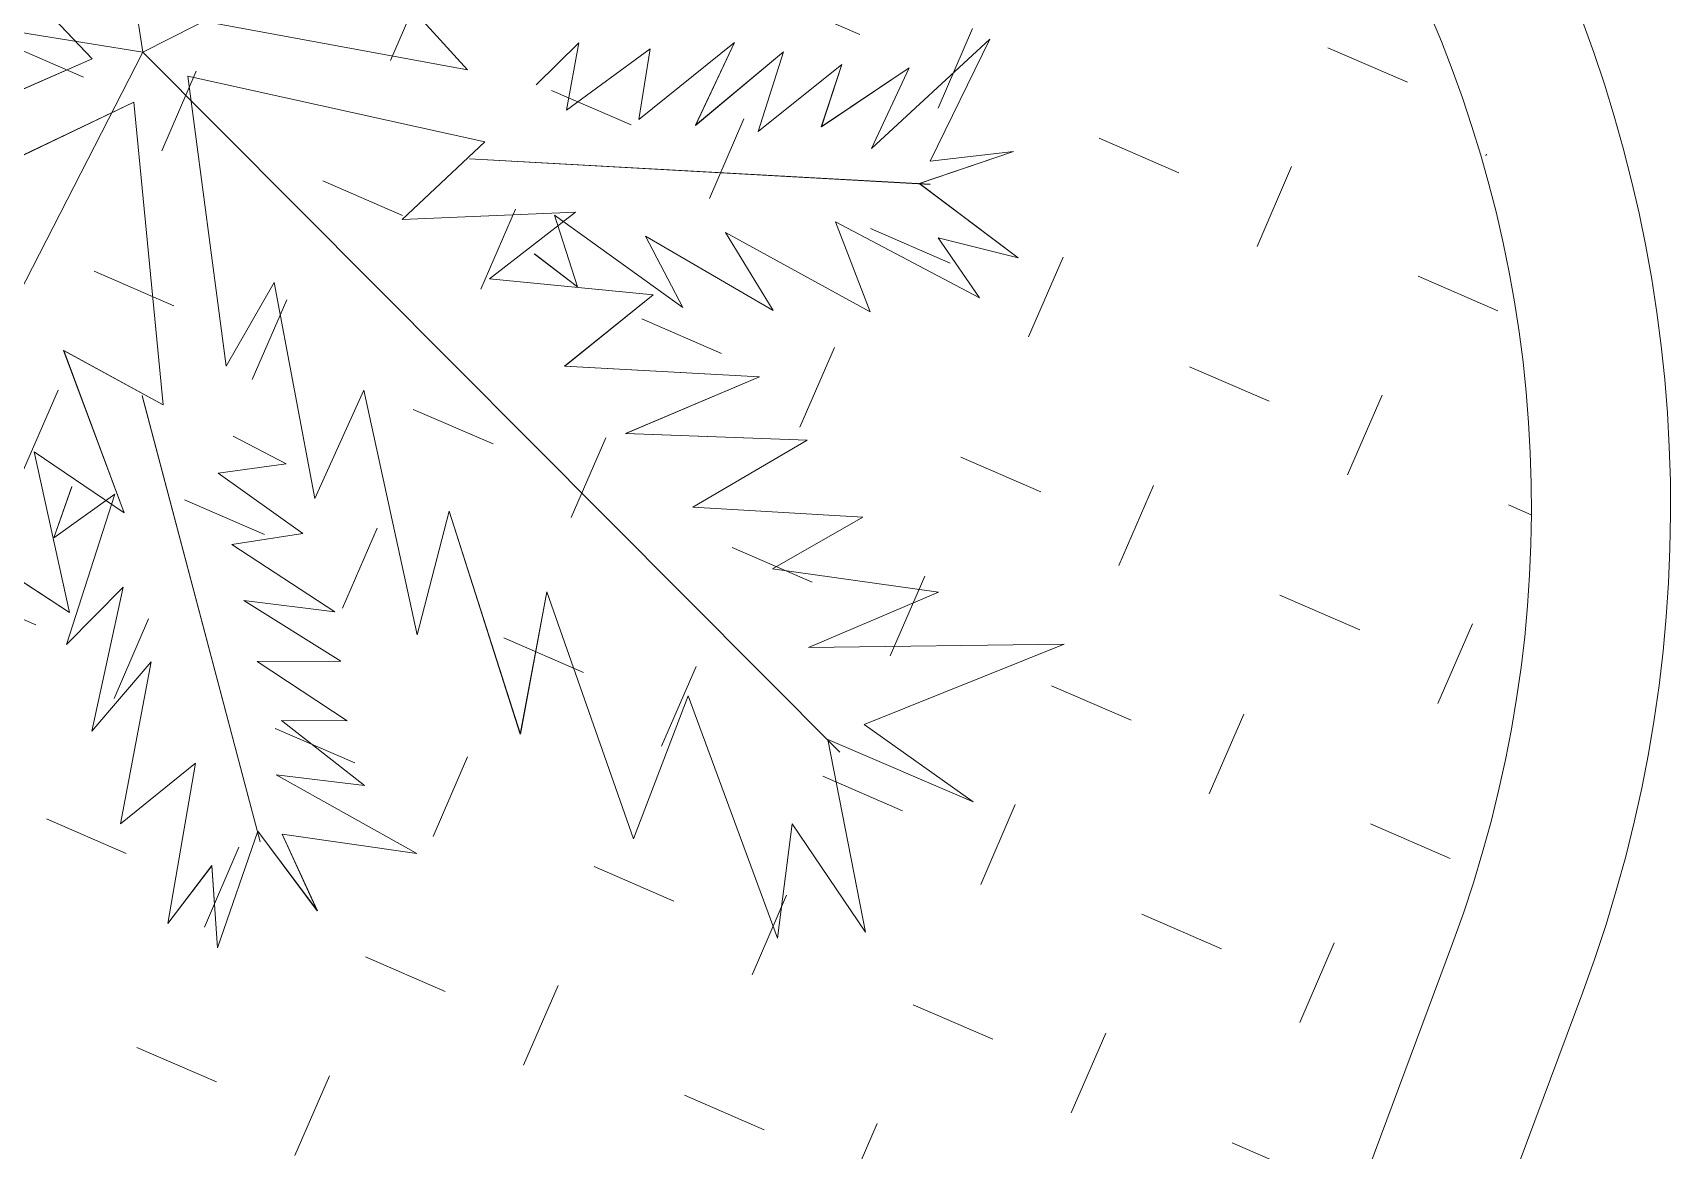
# Model space of a CAD drawing. Extents: x -2063571 to 559285, y 565862 to 1758715.
# Drawn here: x -2062797.9712 to -2062797.9119, y 566286.1337 to 566286.1742 of the extents above; entities that cross this region are included whole.
import ezdxf

# ---------------------------------------------------------------- set-up
doc = ezdxf.new("R2010")
doc.units = 0
doc.header["$MEASUREMENT"] = 0
for name, color, linetype, lineweight in [('CAY', 64, 'CONTINUOUS', 0), ('CHIA LO', 40, 'CONTINUOUS', 0), ('kichthuoc', 6, 'CONTINUOUS', 0), ('Lift', 1, 'CONTINUOUS', 0), ('Q-DUONG', 22, 'CONTINUOUS', 0)]:
    doc.layers.add(name, color=color, linetype=linetype, lineweight=lineweight)
pattern_1 = [(336.581345463, (-5630456.878, 1390305.53873), (0.328767986843, 0.130044649361), [0.125, -0.375]), (66.581345463, (-5630456.84548, 1390305.45654), (-0.130044649361, 0.328767986843), [0.125, -0.375])]

# ---------------------------------------------------------------- blocks, each defined once
blk = doc.blocks.new('cay CAU VUA')
at = {"layer": 'CAY'}
for p, q in [((-755.8692, 239.7561), (-755.3263, 242.8669)), ((-756.1922, 240.8058), (-756.9756, 242.0556)), ((-754.9706, 240.3877), (-754.0241, 241.519)), ((-755.8692, 239.7561), (-758.66, 241.2337)), ((-755.8692, 239.7561), (-752.7429, 240.2011)), ((-755.8692, 239.7561), (-758.1368, 237.5585)), ((-755.8692, 239.7561), (-754.4799, 236.9203))]:
    blk.add_line(p, q, dxfattribs=at)
blk.add_lwpolyline([(-755.8891, 239.9178), (-755.2023, 240.5527), (-755.51, 240.5241), (-755.0207, 241.0284), (-755.3941, 240.9561), (-754.8531, 241.5467), (-755.2354, 241.4022), (-754.7842, 241.9996), (-755.205, 241.806), (-754.7196, 242.4876), (-755.1938, 242.3674), (-754.726, 243.0468), (-755.0515, 242.8738), (-754.9039, 243.2652), (-755.3373, 242.8122), (-755.4424, 243.3061), (-755.4433, 242.8793), (-756.0227, 243.2531), (-755.5415, 242.5917), (-755.9263, 242.8292), (-755.681, 242.3524), (-755.9829, 242.4934), (-755.6949, 242.0307), (-756.0809, 242.2058), (-755.7634, 241.72), (-756.158, 241.9652), (-755.8265, 241.4367), (-756.1766, 241.5362), (-755.916, 241.0791), (-756.2485, 241.1808), (-755.9102, 240.742), (-756.2657, 240.8142)], close=True, dxfattribs=at)
for points in [[(-756.0643, 241.1501), (-756.0578, 241.3234), (-756.2022, 241.1322), (-756.1977, 241.6367), (-756.3159, 241.408), (-756.3563, 241.8779), (-756.4718, 241.6099), (-756.5317, 242.1336), (-756.7031, 241.8775), (-756.7703, 242.3928), (-756.8499, 242.1746), (-756.9457, 242.4201), (-756.9578, 242.0254), (-757.2151, 242.2124), (-757.0357, 242.0121), (-757.4645, 241.943), (-756.9605, 241.836), (-757.2408, 241.7851), (-756.925, 241.6652), (-757.1258, 241.604), (-756.7959, 241.5087), (-757.0505, 241.428), (-756.6971, 241.3343), (-756.9852, 241.2828), (-756.6072, 241.175), (-756.8131, 241.0741), (-756.4985, 240.9699), (-756.6971, 240.8773), (-756.5089, 240.8428)], [(-754.6037, 240.3725), (-754.4369, 240.4198), (-754.6633, 240.498), (-754.1821, 240.6497), (-754.4362, 240.6914), (-754.0017, 240.875), (-754.2923, 240.9021), (-753.8127, 241.1209), (-754.1093, 241.2048), (-753.6399, 241.4279), (-753.872, 241.4362), (-753.6682, 241.6031), (-754.0473, 241.4927), (-753.949, 241.7952), (-754.084, 241.5626), (-754.2822, 241.9491), (-754.2282, 241.4367), (-754.3632, 241.6875), (-754.3797, 241.3502), (-754.5, 241.5222), (-754.4887, 241.179), (-754.6441, 241.3962), (-754.624, 241.0312), (-754.762, 241.2893), (-754.7477, 240.8965), (-754.9073, 241.0611), (-754.9092, 240.7296), (-755.0586, 240.8899), (-755.0332, 240.7003)], [(-756.0291, 239.7871), (-756.4208, 240.6365), (-756.4887, 240.335)], [(-754.2576, 240.2348), (-754.2711, 240.5985), (-754.6253, 240.2094), (-754.6314, 240.5571), (-754.9442, 240.0998), (-754.9854, 240.4602), (-755.7215, 239.825), (-754.9054, 239.368)], [(-754.9264, 239.1331), (-755.758, 239.637), (-755.9404, 238.7196)]]:
    blk.add_lwpolyline(points, dxfattribs=at)
blk = doc.blocks.new('MB')
at = {"layer": 'Lift'}
h = blk.add_hatch(dxfattribs=at)
h.set_pattern_fill('CROSS', color=8, angle=336.5813, style=0)
h.set_pattern_definition([(336.581345463, (-5630456.878, 1390305.53873), (0.328767986843, 0.130044649361), [0.125, -0.375]), (66.581345463, (-5630456.84548, 1390305.45654), (-0.130044649361, 0.328767986843), [0.125, -0.375])])
h.paths.add_polyline_path([(336.9824, 626.3148, 0.414214), (335.9239, 628.6298), (327.3961, 631.8058, 0.414214), (325.081, 630.7473), (323.8944, 627.561, 0.414214), (324.953, 625.2459), (333.4807, 622.0699, 0.414214), (335.7958, 623.1285)])
h.paths.add_polyline_path([(328.9633, 627.4239), (330.9821, 626.672), (331.1139, 627.0258), (329.0951, 627.7777)], flags=24)
h = blk.add_hatch(dxfattribs=at)
h.set_pattern_fill('CROSS', color=8, angle=336.5813, style=0)
h.set_pattern_definition(pattern_1)
h.paths.add_polyline_path([(336.9824, 626.3148, 0.414214), (335.9239, 628.6298), (327.3961, 631.8058, 0.414214), (325.081, 630.7473), (323.8944, 627.561, 0.414214), (324.953, 625.2459), (333.4807, 622.0699, 0.414214), (335.7958, 623.1285)])
h.paths.add_polyline_path([(328.9633, 627.4239), (330.9821, 626.672), (331.1139, 627.0258), (329.0951, 627.7777)], flags=24)
h = blk.add_hatch(dxfattribs=at)
h.set_pattern_fill('CROSS', color=8, angle=336.5813, style=0)
h.set_pattern_definition(pattern_1)
h.paths.add_polyline_path([(336.9824, 626.3148, 0.414214), (335.9239, 628.6298), (327.3961, 631.8058, 0.414214), (325.081, 630.7473), (323.8944, 627.561, 0.414214), (324.953, 625.2459), (333.4807, 622.0699, 0.414214), (335.7958, 623.1285)])
h.paths.add_polyline_path([(328.9633, 627.4239), (330.9821, 626.672), (331.1139, 627.0258), (329.0951, 627.7777)], flags=24)
h = blk.add_hatch(dxfattribs=at)
h.set_pattern_fill('CROSS', color=8, angle=336.5813, style=0)
h.set_pattern_definition(pattern_1)
h.paths.add_polyline_path([(336.9824, 626.3148, 0.414214), (335.9239, 628.6298), (327.3961, 631.8058, 0.414214), (325.081, 630.7473), (323.8944, 627.561, 0.414214), (324.953, 625.2459), (333.4807, 622.0699, 0.414214), (335.7958, 623.1285)])
h.paths.add_polyline_path([(328.9633, 627.4239), (330.9821, 626.672), (331.1139, 627.0258), (329.0951, 627.7777)], flags=24)
h = blk.add_hatch(dxfattribs=at)
h.set_pattern_fill('CROSS', color=8, angle=336.5813, style=0)
h.set_pattern_definition(pattern_1)
h.paths.add_polyline_path([(336.9824, 626.3148, 0.414214), (335.9239, 628.6298), (327.3961, 631.8058, 0.414214), (325.081, 630.7473), (323.8944, 627.561, 0.414214), (324.953, 625.2459), (333.4807, 622.0699, 0.414214), (335.7958, 623.1285)])
h.paths.add_polyline_path([(328.9633, 627.4239), (330.9821, 626.672), (331.1139, 627.0258), (329.0951, 627.7777)], flags=24)
h = blk.add_hatch(dxfattribs=at)
h.set_pattern_fill('CROSS', color=8, angle=336.5813, style=0)
h.set_pattern_definition(pattern_1)
h.paths.add_polyline_path([(336.9824, 626.3148, 0.414214), (335.9239, 628.6298), (327.3961, 631.8058, 0.414214), (325.081, 630.7473), (323.8944, 627.561, 0.414214), (324.953, 625.2459), (333.4807, 622.0699, 0.414214), (335.7958, 623.1285)])
h.paths.add_polyline_path([(328.9633, 627.4239), (330.9821, 626.672), (331.1139, 627.0258), (329.0951, 627.7777)], flags=24)
h = blk.add_hatch(dxfattribs=at)
h.set_pattern_fill('CROSS', color=8, angle=336.5813, style=0)
h.set_pattern_definition(pattern_1)
h.paths.add_polyline_path([(336.9824, 626.3148, 0.414214), (335.9239, 628.6298), (327.3961, 631.8058, 0.414214), (325.081, 630.7473), (323.8944, 627.561, 0.414214), (324.953, 625.2459), (333.4807, 622.0699, 0.414214), (335.7958, 623.1285)])
h.paths.add_polyline_path([(328.9633, 627.4239), (330.9821, 626.672), (331.1139, 627.0258), (329.0951, 627.7777)], flags=24)
at = {"layer": 'CAY', "color": 8}
for p, q in [((335.099, 627.5971, 0), (334.8799, 629.0012, 0)), ((335.099, 627.5971, 0), (334.8799, 629.0012, 0)), ((335.099, 627.5971, 0), (334.8799, 629.0012, 0)), ((335.099, 627.5971, 0), (334.8799, 629.0012, 0)), ((335.099, 627.5971, 0), (334.8799, 629.0012, 0)), ((335.099, 627.5971, 0), (336.3666, 628.2393, 0)), ((335.099, 627.5971, 0), (336.3666, 628.2393, 0)), ((335.099, 627.5971, 0), (336.3666, 628.2393, 0)), ((335.099, 627.5971, 0), (336.3666, 628.2393, 0)), ((335.099, 627.5971, 0), (336.3666, 628.2393, 0)), ((335.0264, 627.5872, 0), (334.7365, 627.8924, 0)), ((335.0264, 627.5872, 0), (334.7365, 627.8924, 0)), ((335.0264, 627.5872, 0), (334.7365, 627.8924, 0)), ((335.0264, 627.5872, 0), (334.7365, 627.8924, 0)), ((335.0264, 627.5872, 0), (334.7365, 627.8924, 0)), ((335.099, 627.5971, 0), (333.696, 627.8227, 0)), ((335.099, 627.5971, 0), (333.696, 627.8227, 0)), ((335.099, 627.5971, 0), (333.696, 627.8227, 0)), ((335.099, 627.5971, 0), (333.696, 627.8227, 0)), ((335.099, 627.5971, 0), (333.696, 627.8227, 0)), ((335.5658, 627.5713, 0), (335.4726, 627.6746, 0)), ((335.5658, 627.5713, 0), (335.4726, 627.6746, 0)), ((335.5658, 627.5713, 0), (335.4726, 627.6746, 0)), ((335.5658, 627.5713, 0), (335.4726, 627.6746, 0)), ((335.5658, 627.5713, 0), (335.4726, 627.6746, 0)), ((335.1519, 627.6479, 0), (335.5658, 627.5713, 0)), ((335.1519, 627.6479, 0), (335.5658, 627.5713, 0)), ((335.1519, 627.6479, 0), (335.5658, 627.5713, 0)), ((335.1519, 627.6479, 0), (335.5658, 627.5713, 0)), ((335.1519, 627.6479, 0), (335.5658, 627.5713, 0)), ((335.7261, 627.6104, 0), (335.6645, 627.5501, 0)), ((335.7261, 627.6104, 0), (335.6645, 627.5501, 0)), ((335.7261, 627.6104, 0), (335.6645, 627.5501, 0)), ((335.7261, 627.6104, 0), (335.6645, 627.5501, 0)), ((335.7261, 627.6104, 0), (335.6645, 627.5501, 0)), ((335.7085, 627.5133, 0), (335.7261, 627.6104, 0)), ((335.7085, 627.5133, 0), (335.7261, 627.6104, 0)), ((335.7085, 627.5133, 0), (335.7261, 627.6104, 0)), ((335.7085, 627.5133, 0), (335.7261, 627.6104, 0)), ((335.7085, 627.5133, 0), (335.7261, 627.6104, 0)), ((335.8285, 627.6019, 0), (335.7085, 627.5133, 0)), ((335.8285, 627.6019, 0), (335.7085, 627.5133, 0)), ((335.8285, 627.6019, 0), (335.7085, 627.5133, 0)), ((335.8285, 627.6019, 0), (335.7085, 627.5133, 0)), ((335.8285, 627.6019, 0), (335.7085, 627.5133, 0)), ((335.9499, 627.611, 0), (335.8122, 627.5, 0)), ((335.9499, 627.611, 0), (335.8122, 627.5, 0)), ((335.9499, 627.611, 0), (335.8122, 627.5, 0)), ((335.9499, 627.611, 0), (335.8122, 627.5, 0)), ((335.9499, 627.611, 0), (335.8122, 627.5, 0)), ((335.8122, 627.5, 0), (335.8285, 627.6019, 0)), ((335.8122, 627.5, 0), (335.8285, 627.6019, 0)), ((335.8122, 627.5, 0), (335.8285, 627.6019, 0)), ((335.8122, 627.5, 0), (335.8285, 627.6019, 0)), ((335.8122, 627.5, 0), (335.8285, 627.6019, 0)), ((335.894, 627.4917, 0), (335.9499, 627.611, 0)), ((335.894, 627.4917, 0), (335.9499, 627.611, 0)), ((335.894, 627.4917, 0), (335.9499, 627.611, 0)), ((335.894, 627.4917, 0), (335.9499, 627.611, 0)), ((335.894, 627.4917, 0), (335.9499, 627.611, 0)), ((336.317, 627.6158, 0), (336.1468, 627.4583, 0)), ((336.317, 627.6158, 0), (336.1468, 627.4583, 0)), ((336.317, 627.6158, 0), (336.1468, 627.4583, 0)), ((336.317, 627.6158, 0), (336.1468, 627.4583, 0)), ((336.317, 627.6158, 0), (336.1468, 627.4583, 0)), ((336.2311, 627.4402, 0), (336.317, 627.6158, 0)), ((336.2311, 627.4402, 0), (336.317, 627.6158, 0)), ((336.2311, 627.4402, 0), (336.317, 627.6158, 0)), ((336.2311, 627.4402, 0), (336.317, 627.6158, 0)), ((336.2311, 627.4402, 0), (336.317, 627.6158, 0)), ((335.099, 627.5971, 0), (334.4509, 626.3325, 0)), ((335.099, 627.5971, 0), (334.4509, 626.3325, 0)), ((335.099, 627.5971, 0), (334.4509, 626.3325, 0)), ((335.099, 627.5971, 0), (334.4509, 626.3325, 0)), ((335.099, 627.5971, 0), (334.4509, 626.3325, 0)), ((334.6253, 627.4123, 0), (335.0264, 627.5872, 0)), ((334.6253, 627.4123, 0), (335.0264, 627.5872, 0)), ((334.6253, 627.4123, 0), (335.0264, 627.5872, 0)), ((334.6253, 627.4123, 0), (335.0264, 627.5872, 0)), ((334.6253, 627.4123, 0), (335.0264, 627.5872, 0)), ((335.099, 627.5971, 0), (336.1015, 626.59, 0)), ((335.099, 627.5971, 0), (336.1015, 626.59, 0)), ((335.099, 627.5971, 0), (336.1015, 626.59, 0)), ((335.099, 627.5971, 0), (336.1015, 626.59, 0)), ((335.099, 627.5971, 0), (336.1015, 626.59, 0)), ((336.0202, 627.5973, 0), (335.894, 627.4917, 0)), ((336.0202, 627.5973, 0), (335.894, 627.4917, 0)), ((336.0202, 627.5973, 0), (335.894, 627.4917, 0)), ((336.0202, 627.5973, 0), (335.894, 627.4917, 0)), ((336.0202, 627.5973, 0), (335.894, 627.4917, 0)), ((335.9838, 627.4828, 0), (336.0202, 627.5973, 0)), ((335.9838, 627.4828, 0), (336.0202, 627.5973, 0)), ((335.9838, 627.4828, 0), (336.0202, 627.5973, 0)), ((335.9838, 627.4828, 0), (336.0202, 627.5973, 0)), ((335.9838, 627.4828, 0), (336.0202, 627.5973, 0)), ((336.1045, 627.5793, 0), (335.9838, 627.4828, 0)), ((336.1045, 627.5793, 0), (335.9838, 627.4828, 0)), ((336.1045, 627.5793, 0), (335.9838, 627.4828, 0)), ((336.1045, 627.5793, 0), (335.9838, 627.4828, 0)), ((336.1045, 627.5793, 0), (335.9838, 627.4828, 0)), ((336.0748, 627.4896, 0), (336.1045, 627.5793, 0)), ((336.0748, 627.4896, 0), (336.1045, 627.5793, 0)), ((336.0748, 627.4896, 0), (336.1045, 627.5793, 0)), ((336.0748, 627.4896, 0), (336.1045, 627.5793, 0)), ((336.0748, 627.4896, 0), (336.1045, 627.5793, 0)), ((335.1636, 627.5625, 0), (335.2187, 627.1452, 0)), ((335.5909, 627.4682, 0), (335.1636, 627.5625, 0)), ((335.1636, 627.5625, 0), (335.2187, 627.1452, 0)), ((335.5909, 627.4682, 0), (335.1636, 627.5625, 0)), ((335.1636, 627.5625, 0), (335.2187, 627.1452, 0)), ((335.5909, 627.4682, 0), (335.1636, 627.5625, 0)), ((335.1636, 627.5625, 0), (335.2187, 627.1452, 0)), ((335.5909, 627.4682, 0), (335.1636, 627.5625, 0)), ((335.1636, 627.5625, 0), (335.2187, 627.1452, 0)), ((335.5909, 627.4682, 0), (335.1636, 627.5625, 0)), ((336.2009, 627.5745, 0), (336.0748, 627.4896, 0)), ((336.2009, 627.5745, 0), (336.0748, 627.4896, 0)), ((336.2009, 627.5745, 0), (336.0748, 627.4896, 0)), ((336.2009, 627.5745, 0), (336.0748, 627.4896, 0)), ((336.2009, 627.5745, 0), (336.0748, 627.4896, 0)), ((336.1468, 627.4583, 0), (336.2009, 627.5745, 0)), ((336.1468, 627.4583, 0), (336.2009, 627.5745, 0)), ((336.1468, 627.4583, 0), (336.2009, 627.5745, 0)), ((336.1468, 627.4583, 0), (336.2009, 627.5745, 0)), ((336.1468, 627.4583, 0), (336.2009, 627.5745, 0)), ((335.086, 627.525, 0), (334.7062, 627.3436, 0)), ((335.086, 627.525, 0), (334.7062, 627.3436, 0)), ((335.086, 627.525, 0), (334.7062, 627.3436, 0)), ((335.086, 627.525, 0), (334.7062, 627.3436, 0)), ((335.086, 627.525, 0), (334.7062, 627.3436, 0)), ((335.1284, 627.0895, 0), (335.086, 627.525, 0)), ((335.1284, 627.0895, 0), (335.086, 627.525, 0)), ((335.1284, 627.0895, 0), (335.086, 627.525, 0)), ((335.1284, 627.0895, 0), (335.086, 627.525, 0)), ((335.1284, 627.0895, 0), (335.086, 627.525, 0)), ((335.472, 627.3563, 0), (335.5909, 627.4682, 0)), ((335.472, 627.3563, 0), (335.5909, 627.4682, 0)), ((335.472, 627.3563, 0), (335.5909, 627.4682, 0)), ((335.472, 627.3563, 0), (335.5909, 627.4682, 0)), ((335.472, 627.3563, 0), (335.5909, 627.4682, 0)), ((335.5687, 627.4434, 0), (336.2315, 627.4069, 0)), ((335.5687, 627.4434, 0), (336.2315, 627.4069, 0)), ((335.5687, 627.4434, 0), (336.2315, 627.4069, 0)), ((335.5687, 627.4434, 0), (336.2315, 627.4069, 0)), ((335.5687, 627.4434, 0), (336.2315, 627.4069, 0)), ((336.2157, 627.4081, 0), (336.3513, 627.4542, 0)), ((336.2157, 627.4081, 0), (336.3513, 627.4542, 0)), ((336.2157, 627.4081, 0), (336.3513, 627.4542, 0)), ((336.2157, 627.4081, 0), (336.3513, 627.4542, 0)), ((336.2157, 627.4081, 0), (336.3513, 627.4542, 0)), ((336.3513, 627.4542, 0), (336.2311, 627.4402, 0)), ((336.3513, 627.4542, 0), (336.2311, 627.4402, 0)), ((336.3513, 627.4542, 0), (336.2311, 627.4402, 0)), ((336.3513, 627.4542, 0), (336.2311, 627.4402, 0)), ((336.3513, 627.4542, 0), (336.2311, 627.4402, 0)), ((336.3577, 627.3012, 0), (336.2157, 627.4081, 0)), ((336.3577, 627.3012, 0), (336.2157, 627.4081, 0)), ((336.3577, 627.3012, 0), (336.2157, 627.4081, 0)), ((336.3577, 627.3012, 0), (336.2157, 627.4081, 0)), ((336.3577, 627.3012, 0), (336.2157, 627.4081, 0)), ((335.7212, 627.3667, 0), (335.472, 627.3563, 0)), ((335.7212, 627.3667, 0), (335.472, 627.3563, 0)), ((335.7212, 627.3667, 0), (335.472, 627.3563, 0)), ((335.7212, 627.3667, 0), (335.472, 627.3563, 0)), ((335.7212, 627.3667, 0), (335.472, 627.3563, 0)), ((335.5974, 627.2709, 0), (335.7212, 627.3667, 0)), ((335.5974, 627.2709, 0), (335.7212, 627.3667, 0)), ((335.5974, 627.2709, 0), (335.7212, 627.3667, 0)), ((335.5974, 627.2709, 0), (335.7212, 627.3667, 0)), ((335.5974, 627.2709, 0), (335.7212, 627.3667, 0)), ((335.724, 627.2596, 0), (335.6913, 627.3623, 0)), ((335.6913, 627.3623, 0), (335.8755, 627.2297, 0)), ((335.724, 627.2596, 0), (335.6913, 627.3623, 0)), ((335.6913, 627.3623, 0), (335.8755, 627.2297, 0)), ((335.724, 627.2596, 0), (335.6913, 627.3623, 0)), ((335.6913, 627.3623, 0), (335.8755, 627.2297, 0)), ((335.724, 627.2596, 0), (335.6913, 627.3623, 0)), ((335.6913, 627.3623, 0), (335.8755, 627.2297, 0)), ((335.724, 627.2596, 0), (335.6913, 627.3623, 0)), ((335.6913, 627.3623, 0), (335.8755, 627.2297, 0)), ((336.1449, 627.2234, 0), (336.0953, 627.3529, 0)), ((336.0953, 627.3529, 0), (336.3021, 627.2438, 0)), ((336.1449, 627.2234, 0), (336.0953, 627.3529, 0)), ((336.0953, 627.3529, 0), (336.3021, 627.2438, 0)), ((336.1449, 627.2234, 0), (336.0953, 627.3529, 0)), ((336.0953, 627.3529, 0), (336.3021, 627.2438, 0)), ((336.1449, 627.2234, 0), (336.0953, 627.3529, 0)), ((336.0953, 627.3529, 0), (336.3021, 627.2438, 0)), ((336.1449, 627.2234, 0), (336.0953, 627.3529, 0)), ((336.0953, 627.3529, 0), (336.3021, 627.2438, 0)), ((335.8755, 627.2297, 0), (335.8221, 627.3325, 0)), ((335.8221, 627.3325, 0), (336.0053, 627.2253, 0)), ((335.8755, 627.2297, 0), (335.8221, 627.3325, 0)), ((335.8221, 627.3325, 0), (336.0053, 627.2253, 0)), ((335.8755, 627.2297, 0), (335.8221, 627.3325, 0)), ((335.8221, 627.3325, 0), (336.0053, 627.2253, 0)), ((335.8755, 627.2297, 0), (335.8221, 627.3325, 0)), ((335.8221, 627.3325, 0), (336.0053, 627.2253, 0)), ((335.8755, 627.2297, 0), (335.8221, 627.3325, 0)), ((335.8221, 627.3325, 0), (336.0053, 627.2253, 0)), ((336.0053, 627.2253, 0), (335.9368, 627.3374, 0)), ((335.9368, 627.3374, 0), (336.1449, 627.2234, 0)), ((336.0053, 627.2253, 0), (335.9368, 627.3374, 0)), ((335.9368, 627.3374, 0), (336.1449, 627.2234, 0)), ((336.0053, 627.2253, 0), (335.9368, 627.3374, 0)), ((335.9368, 627.3374, 0), (336.1449, 627.2234, 0)), ((336.0053, 627.2253, 0), (335.9368, 627.3374, 0)), ((335.9368, 627.3374, 0), (336.1449, 627.2234, 0)), ((336.0053, 627.2253, 0), (335.9368, 627.3374, 0)), ((335.9368, 627.3374, 0), (336.1449, 627.2234, 0)), ((336.3021, 627.2438, 0), (336.2426, 627.3297, 0)), ((336.2426, 627.3297, 0), (336.3577, 627.3012, 0)), ((336.3021, 627.2438, 0), (336.2426, 627.3297, 0)), ((336.2426, 627.3297, 0), (336.3577, 627.3012, 0)), ((336.3021, 627.2438, 0), (336.2426, 627.3297, 0)), ((336.2426, 627.3297, 0), (336.3577, 627.3012, 0)), ((336.3021, 627.2438, 0), (336.2426, 627.3297, 0)), ((336.2426, 627.3297, 0), (336.3577, 627.3012, 0)), ((336.3021, 627.2438, 0), (336.2426, 627.3297, 0)), ((336.2426, 627.3297, 0), (336.3577, 627.3012, 0)), ((335.6621, 627.307, 0), (335.724, 627.2596, 0)), ((335.6621, 627.307, 0), (335.724, 627.2596, 0)), ((335.6621, 627.307, 0), (335.724, 627.2596, 0)), ((335.6621, 627.307, 0), (335.724, 627.2596, 0)), ((335.6621, 627.307, 0), (335.724, 627.2596, 0)), ((335.2187, 627.1452, 0), (335.2881, 627.2657, 0)), ((335.2187, 627.1452, 0), (335.2881, 627.2657, 0)), ((335.2187, 627.1452, 0), (335.2881, 627.2657, 0)), ((335.2187, 627.1452, 0), (335.2881, 627.2657, 0)), ((335.2187, 627.1452, 0), (335.2881, 627.2657, 0)), ((335.2881, 627.2657, 0), (335.3464, 626.955, 0)), ((335.2881, 627.2657, 0), (335.3464, 626.955, 0)), ((335.2881, 627.2657, 0), (335.3464, 626.955, 0)), ((335.2881, 627.2657, 0), (335.3464, 626.955, 0)), ((335.2881, 627.2657, 0), (335.3464, 626.955, 0)), ((335.8331, 627.248, 0), (335.5974, 627.2709, 0)), ((335.8331, 627.248, 0), (335.5974, 627.2709, 0)), ((335.8331, 627.248, 0), (335.5974, 627.2709, 0)), ((335.8331, 627.248, 0), (335.5974, 627.2709, 0)), ((335.8331, 627.248, 0), (335.5974, 627.2709, 0)), ((335.7057, 627.1451, 0), (335.8331, 627.248, 0)), ((335.7057, 627.1451, 0), (335.8331, 627.248, 0)), ((335.7057, 627.1451, 0), (335.8331, 627.248, 0)), ((335.7057, 627.1451, 0), (335.8331, 627.248, 0)), ((335.7057, 627.1451, 0), (335.8331, 627.248, 0)), ((335.0721, 626.9342, 0), (334.9852, 627.1679, 0)), ((334.9852, 627.1679, 0), (335.1284, 627.0895, 0)), ((335.0721, 626.9342, 0), (334.9852, 627.1679, 0)), ((334.9852, 627.1679, 0), (335.1284, 627.0895, 0)), ((335.0721, 626.9342, 0), (334.9852, 627.1679, 0)), ((334.9852, 627.1679, 0), (335.1284, 627.0895, 0)), ((335.0721, 626.9342, 0), (334.9852, 627.1679, 0)), ((334.9852, 627.1679, 0), (335.1284, 627.0895, 0)), ((335.0721, 626.9342, 0), (334.9852, 627.1679, 0)), ((334.9852, 627.1679, 0), (335.1284, 627.0895, 0)), ((335.986, 627.1298, 0), (335.7057, 627.1451, 0)), ((335.986, 627.1298, 0), (335.7057, 627.1451, 0)), ((335.986, 627.1298, 0), (335.7057, 627.1451, 0)), ((335.986, 627.1298, 0), (335.7057, 627.1451, 0)), ((335.986, 627.1298, 0), (335.7057, 627.1451, 0)), ((335.3464, 626.955, 0), (335.4167, 627.111, 0)), ((335.3464, 626.955, 0), (335.4167, 627.111, 0)), ((335.3464, 626.955, 0), (335.4167, 627.111, 0)), ((335.3464, 626.955, 0), (335.4167, 627.111, 0)), ((335.3464, 626.955, 0), (335.4167, 627.111, 0)), ((335.4167, 627.111, 0), (335.4934, 626.7588, 0)), ((335.4167, 627.111, 0), (335.4934, 626.7588, 0)), ((335.4167, 627.111, 0), (335.4934, 626.7588, 0)), ((335.4167, 627.111, 0), (335.4934, 626.7588, 0)), ((335.4167, 627.111, 0), (335.4934, 626.7588, 0)), ((335.7934, 627.0484, 0), (335.986, 627.1298, 0)), ((335.7934, 627.0484, 0), (335.986, 627.1298, 0)), ((335.7934, 627.0484, 0), (335.986, 627.1298, 0)), ((335.7934, 627.0484, 0), (335.986, 627.1298, 0)), ((335.7934, 627.0484, 0), (335.986, 627.1298, 0)), ((335.0979, 627.1029, 0), (335.268, 626.4613, 0)), ((335.0979, 627.1029, 0), (335.268, 626.4613, 0)), ((335.0979, 627.1029, 0), (335.268, 626.4613, 0)), ((335.0979, 627.1029, 0), (335.268, 626.4613, 0)), ((335.0979, 627.1029, 0), (335.268, 626.4613, 0)), ((335.3053, 627.0048, 0), (335.229, 627.0448, 0)), ((335.3053, 627.0048, 0), (335.229, 627.0448, 0)), ((335.3053, 627.0048, 0), (335.229, 627.0448, 0)), ((335.3053, 627.0048, 0), (335.229, 627.0448, 0)), ((335.3053, 627.0048, 0), (335.229, 627.0448, 0)), ((336.0544, 627.039, 0), (335.7934, 627.0484, 0)), ((336.0544, 627.039, 0), (335.7934, 627.0484, 0)), ((336.0544, 627.039, 0), (335.7934, 627.0484, 0)), ((336.0544, 627.039, 0), (335.7934, 627.0484, 0)), ((336.0544, 627.039, 0), (335.7934, 627.0484, 0)), ((335.8898, 626.9426, 0), (336.0544, 627.039, 0)), ((335.8898, 626.9426, 0), (336.0544, 627.039, 0)), ((335.8898, 626.9426, 0), (336.0544, 627.039, 0)), ((335.8898, 626.9426, 0), (336.0544, 627.039, 0)), ((335.8898, 626.9426, 0), (336.0544, 627.039, 0)), ((334.9938, 626.791, 0), (334.9427, 627.0223, 0)), ((334.9427, 627.0223, 0), (335.0721, 626.9342, 0)), ((334.9938, 626.791, 0), (334.9427, 627.0223, 0)), ((334.9427, 627.0223, 0), (335.0721, 626.9342, 0)), ((334.9938, 626.791, 0), (334.9427, 627.0223, 0)), ((334.9427, 627.0223, 0), (335.0721, 626.9342, 0)), ((334.9938, 626.791, 0), (334.9427, 627.0223, 0)), ((334.9427, 627.0223, 0), (335.0721, 626.9342, 0)), ((334.9938, 626.791, 0), (334.9427, 627.0223, 0)), ((334.9427, 627.0223, 0), (335.0721, 626.9342, 0)), ((335.2076, 626.9916, 0), (335.3053, 627.0048, 0)), ((335.2076, 626.9916, 0), (335.3053, 627.0048, 0)), ((335.2076, 626.9916, 0), (335.3053, 627.0048, 0)), ((335.2076, 626.9916, 0), (335.3053, 627.0048, 0)), ((335.2076, 626.9916, 0), (335.3053, 627.0048, 0)), ((335.329, 626.9048, 0), (335.2076, 626.9916, 0)), ((335.329, 626.9048, 0), (335.2076, 626.9916, 0)), ((335.329, 626.9048, 0), (335.2076, 626.9916, 0)), ((335.329, 626.9048, 0), (335.2076, 626.9916, 0)), ((335.329, 626.9048, 0), (335.2076, 626.9916, 0)), ((334.997, 626.972, 0), (334.9711, 626.8984, 0)), ((334.997, 626.972, 0), (334.9711, 626.8984, 0)), ((334.997, 626.972, 0), (334.9711, 626.8984, 0)), ((334.997, 626.972, 0), (334.9711, 626.8984, 0)), ((334.997, 626.972, 0), (334.9711, 626.8984, 0)), ((334.9711, 626.8984, 0), (335.0587, 626.9613, 0)), ((334.9711, 626.8984, 0), (335.0587, 626.9613, 0)), ((334.9711, 626.8984, 0), (335.0587, 626.9613, 0)), ((334.9711, 626.8984, 0), (335.0587, 626.9613, 0)), ((334.9711, 626.8984, 0), (335.0587, 626.9613, 0)), ((335.0587, 626.9613, 0), (334.9895, 626.745, 0)), ((335.0587, 626.9613, 0), (334.9895, 626.745, 0)), ((335.0587, 626.9613, 0), (334.9895, 626.745, 0)), ((335.0587, 626.9613, 0), (334.9895, 626.745, 0)), ((335.0587, 626.9613, 0), (334.9895, 626.745, 0)), ((336.1347, 626.9283, 0), (335.8898, 626.9426, 0)), ((336.1347, 626.9283, 0), (335.8898, 626.9426, 0)), ((336.1347, 626.9283, 0), (335.8898, 626.9426, 0)), ((336.1347, 626.9283, 0), (335.8898, 626.9426, 0)), ((336.1347, 626.9283, 0), (335.8898, 626.9426, 0)), ((335.4934, 626.7588, 0), (335.5395, 626.9368, 0)), ((335.4934, 626.7588, 0), (335.5395, 626.9368, 0)), ((335.4934, 626.7588, 0), (335.5395, 626.9368, 0)), ((335.4934, 626.7588, 0), (335.5395, 626.9368, 0)), ((335.4934, 626.7588, 0), (335.5395, 626.9368, 0)), ((335.5395, 626.9368, 0), (335.6419, 626.6159, 0)), ((335.5395, 626.9368, 0), (335.6419, 626.6159, 0)), ((335.5395, 626.9368, 0), (335.6419, 626.6159, 0)), ((335.5395, 626.9368, 0), (335.6419, 626.6159, 0)), ((335.5395, 626.9368, 0), (335.6419, 626.6159, 0)), ((336.0045, 626.8539, 0), (336.1347, 626.9283, 0)), ((336.0045, 626.8539, 0), (336.1347, 626.9283, 0)), ((336.0045, 626.8539, 0), (336.1347, 626.9283, 0)), ((336.0045, 626.8539, 0), (336.1347, 626.9283, 0)), ((336.0045, 626.8539, 0), (336.1347, 626.9283, 0)), ((335.227, 626.8889, 0), (335.329, 626.9048, 0)), ((335.227, 626.8889, 0), (335.329, 626.9048, 0)), ((335.227, 626.8889, 0), (335.329, 626.9048, 0)), ((335.227, 626.8889, 0), (335.329, 626.9048, 0)), ((335.227, 626.8889, 0), (335.329, 626.9048, 0)), ((334.8566, 626.8805, 0), (334.9938, 626.791, 0)), ((334.8566, 626.8805, 0), (334.9938, 626.791, 0)), ((334.8566, 626.8805, 0), (334.9938, 626.791, 0)), ((334.8566, 626.8805, 0), (334.9938, 626.791, 0)), ((334.8566, 626.8805, 0), (334.9938, 626.791, 0)), ((335.3751, 626.7921, 0), (335.227, 626.8889, 0)), ((335.3751, 626.7921, 0), (335.227, 626.8889, 0)), ((335.3751, 626.7921, 0), (335.227, 626.8889, 0)), ((335.3751, 626.7921, 0), (335.227, 626.8889, 0)), ((335.3751, 626.7921, 0), (335.227, 626.8889, 0)), ((336.2434, 626.8203, 0), (336.0045, 626.8539, 0)), ((336.2434, 626.8203, 0), (336.0045, 626.8539, 0)), ((336.2434, 626.8203, 0), (336.0045, 626.8539, 0)), ((336.2434, 626.8203, 0), (336.0045, 626.8539, 0)), ((336.2434, 626.8203, 0), (336.0045, 626.8539, 0)), ((334.9895, 626.745, 0), (335.0708, 626.8276, 0)), ((334.9895, 626.745, 0), (335.0708, 626.8276, 0)), ((334.9895, 626.745, 0), (335.0708, 626.8276, 0)), ((334.9895, 626.745, 0), (335.0708, 626.8276, 0)), ((334.9895, 626.745, 0), (335.0708, 626.8276, 0)), ((335.0708, 626.8276, 0), (335.0255, 626.6203, 0)), ((335.0708, 626.8276, 0), (335.0255, 626.6203, 0)), ((335.0708, 626.8276, 0), (335.0255, 626.6203, 0)), ((335.0708, 626.8276, 0), (335.0255, 626.6203, 0)), ((335.0708, 626.8276, 0), (335.0255, 626.6203, 0)), ((335.3838, 626.721, 0), (335.2444, 626.8084, 0)), ((335.2444, 626.8084, 0), (335.3751, 626.7921, 0)), ((335.3838, 626.721, 0), (335.2444, 626.8084, 0)), ((335.2444, 626.8084, 0), (335.3751, 626.7921, 0)), ((335.3838, 626.721, 0), (335.2444, 626.8084, 0)), ((335.2444, 626.8084, 0), (335.3751, 626.7921, 0)), ((335.3838, 626.721, 0), (335.2444, 626.8084, 0)), ((335.2444, 626.8084, 0), (335.3751, 626.7921, 0)), ((335.3838, 626.721, 0), (335.2444, 626.8084, 0)), ((335.2444, 626.8084, 0), (335.3751, 626.7921, 0)), ((335.6419, 626.6159, 0), (335.68, 626.8208, 0)), ((335.6419, 626.6159, 0), (335.68, 626.8208, 0)), ((335.6419, 626.6159, 0), (335.68, 626.8208, 0)), ((335.6419, 626.6159, 0), (335.68, 626.8208, 0)), ((335.6419, 626.6159, 0), (335.68, 626.8208, 0)), ((335.68, 626.8208, 0), (335.8046, 626.4655, 0)), ((335.68, 626.8208, 0), (335.8046, 626.4655, 0)), ((335.68, 626.8208, 0), (335.8046, 626.4655, 0)), ((335.68, 626.8208, 0), (335.8046, 626.4655, 0)), ((335.68, 626.8208, 0), (335.8046, 626.4655, 0)), ((336.0562, 626.7405, 0), (336.2434, 626.8203, 0)), ((336.0562, 626.7405, 0), (336.2434, 626.8203, 0)), ((336.0562, 626.7405, 0), (336.2434, 626.8203, 0)), ((336.0562, 626.7405, 0), (336.2434, 626.8203, 0)), ((336.0562, 626.7405, 0), (336.2434, 626.8203, 0)), ((336.4242, 626.7457, 0), (336.0562, 626.7405, 0)), ((336.4242, 626.7457, 0), (336.0562, 626.7405, 0)), ((336.4242, 626.7457, 0), (336.0562, 626.7405, 0)), ((336.4242, 626.7457, 0), (336.0562, 626.7405, 0)), ((336.4242, 626.7457, 0), (336.0562, 626.7405, 0)), ((336.1364, 626.6298, 0), (336.4242, 626.7457, 0)), ((336.1364, 626.6298, 0), (336.4242, 626.7457, 0)), ((336.1364, 626.6298, 0), (336.4242, 626.7457, 0)), ((336.1364, 626.6298, 0), (336.4242, 626.7457, 0)), ((336.1364, 626.6298, 0), (336.4242, 626.7457, 0)), ((335.0255, 626.6203, 0), (335.1109, 626.72, 0)), ((335.0255, 626.6203, 0), (335.1109, 626.72, 0)), ((335.0255, 626.6203, 0), (335.1109, 626.72, 0)), ((335.0255, 626.6203, 0), (335.1109, 626.72, 0)), ((335.0255, 626.6203, 0), (335.1109, 626.72, 0)), ((335.1109, 626.72, 0), (335.0668, 626.4869, 0)), ((335.1109, 626.72, 0), (335.0668, 626.4869, 0)), ((335.1109, 626.72, 0), (335.0668, 626.4869, 0)), ((335.1109, 626.72, 0), (335.0668, 626.4869, 0)), ((335.1109, 626.72, 0), (335.0668, 626.4869, 0)), ((335.2637, 626.7203, 0), (335.3838, 626.721, 0)), ((335.2637, 626.7203, 0), (335.3838, 626.721, 0)), ((335.2637, 626.7203, 0), (335.3838, 626.721, 0)), ((335.2637, 626.7203, 0), (335.3838, 626.721, 0)), ((335.2637, 626.7203, 0), (335.3838, 626.721, 0)), ((335.3927, 626.6354, 0), (335.2637, 626.7203, 0)), ((335.3927, 626.6354, 0), (335.2637, 626.7203, 0)), ((335.3927, 626.6354, 0), (335.2637, 626.7203, 0)), ((335.3927, 626.6354, 0), (335.2637, 626.7203, 0)), ((335.3927, 626.6354, 0), (335.2637, 626.7203, 0)), ((335.8046, 626.4655, 0), (335.8835, 626.671, 0)), ((335.8046, 626.4655, 0), (335.8835, 626.671, 0)), ((335.8046, 626.4655, 0), (335.8835, 626.671, 0)), ((335.8046, 626.4655, 0), (335.8835, 626.671, 0)), ((335.8046, 626.4655, 0), (335.8835, 626.671, 0)), ((335.8835, 626.671, 0), (336.0118, 626.3226, 0)), ((335.8835, 626.671, 0), (336.0118, 626.3226, 0)), ((335.8835, 626.671, 0), (336.0118, 626.3226, 0)), ((335.8835, 626.671, 0), (336.0118, 626.3226, 0)), ((335.8835, 626.671, 0), (336.0118, 626.3226, 0)), ((335.418, 626.5422, 0), (335.2983, 626.6358, 0)), ((335.2983, 626.6358, 0), (335.3927, 626.6354, 0)), ((335.418, 626.5422, 0), (335.2983, 626.6358, 0)), ((335.2983, 626.6358, 0), (335.3927, 626.6354, 0)), ((335.418, 626.5422, 0), (335.2983, 626.6358, 0)), ((335.2983, 626.6358, 0), (335.3927, 626.6354, 0)), ((335.418, 626.5422, 0), (335.2983, 626.6358, 0)), ((335.2983, 626.6358, 0), (335.3927, 626.6354, 0)), ((335.418, 626.5422, 0), (335.2983, 626.6358, 0)), ((335.2983, 626.6358, 0), (335.3927, 626.6354, 0)), ((336.2931, 626.5187, 0), (336.1364, 626.6298, 0)), ((336.2931, 626.5187, 0), (336.1364, 626.6298, 0)), ((336.2931, 626.5187, 0), (336.1364, 626.6298, 0)), ((336.2931, 626.5187, 0), (336.1364, 626.6298, 0)), ((336.2931, 626.5187, 0), (336.1364, 626.6298, 0)), ((336.1382, 626.3314, 0), (336.0843, 626.6082, 0)), ((336.0843, 626.6082, 0), (336.2931, 626.5187, 0)), ((336.1382, 626.3314, 0), (336.0843, 626.6082, 0)), ((336.0843, 626.6082, 0), (336.2931, 626.5187, 0)), ((336.1382, 626.3314, 0), (336.0843, 626.6082, 0)), ((336.0843, 626.6082, 0), (336.2931, 626.5187, 0)), ((336.1382, 626.3314, 0), (336.0843, 626.6082, 0)), ((336.0843, 626.6082, 0), (336.2931, 626.5187, 0)), ((336.1382, 626.3314, 0), (336.0843, 626.6082, 0)), ((336.0843, 626.6082, 0), (336.2931, 626.5187, 0)), ((335.0668, 626.4869, 0), (335.1746, 626.5742, 0)), ((335.0668, 626.4869, 0), (335.1746, 626.5742, 0)), ((335.0668, 626.4869, 0), (335.1746, 626.5742, 0)), ((335.0668, 626.4869, 0), (335.1746, 626.5742, 0)), ((335.0668, 626.4869, 0), (335.1746, 626.5742, 0)), ((335.1746, 626.5742, 0), (335.1348, 626.3437, 0)), ((335.1746, 626.5742, 0), (335.1348, 626.3437, 0)), ((335.1746, 626.5742, 0), (335.1348, 626.3437, 0)), ((335.1746, 626.5742, 0), (335.1348, 626.3437, 0)), ((335.1746, 626.5742, 0), (335.1348, 626.3437, 0)), ((335.4931, 626.4445, 0), (335.2907, 626.5577, 0)), ((335.2907, 626.5577, 0), (335.418, 626.5422, 0)), ((335.4931, 626.4445, 0), (335.2907, 626.5577, 0)), ((335.2907, 626.5577, 0), (335.418, 626.5422, 0)), ((335.4931, 626.4445, 0), (335.2907, 626.5577, 0)), ((335.2907, 626.5577, 0), (335.418, 626.5422, 0)), ((335.4931, 626.4445, 0), (335.2907, 626.5577, 0)), ((335.2907, 626.5577, 0), (335.418, 626.5422, 0)), ((335.4931, 626.4445, 0), (335.2907, 626.5577, 0)), ((335.2907, 626.5577, 0), (335.418, 626.5422, 0)), ((335.2065, 626.3086, 0), (335.2643, 626.4767, 0)), ((335.2065, 626.3086, 0), (335.2643, 626.4767, 0)), ((335.2065, 626.3086, 0), (335.2643, 626.4767, 0)), ((335.2065, 626.3086, 0), (335.2643, 626.4767, 0)), ((335.2065, 626.3086, 0), (335.2643, 626.4767, 0)), ((335.2643, 626.4767, 0), (335.35, 626.362, 0)), ((335.2643, 626.4767, 0), (335.35, 626.362, 0)), ((335.2643, 626.4767, 0), (335.35, 626.362, 0)), ((335.2643, 626.4767, 0), (335.35, 626.362, 0)), ((335.2643, 626.4767, 0), (335.35, 626.362, 0)), ((335.35, 626.362, 0), (335.2996, 626.472, 0)), ((335.2996, 626.472, 0), (335.4931, 626.4445, 0)), ((335.35, 626.362, 0), (335.2996, 626.472, 0)), ((335.2996, 626.472, 0), (335.4931, 626.4445, 0)), ((335.35, 626.362, 0), (335.2996, 626.472, 0)), ((335.2996, 626.472, 0), (335.4931, 626.4445, 0)), ((335.35, 626.362, 0), (335.2996, 626.472, 0)), ((335.2996, 626.472, 0), (335.4931, 626.4445, 0)), ((335.35, 626.362, 0), (335.2996, 626.472, 0)), ((335.2996, 626.472, 0), (335.4931, 626.4445, 0)), ((336.0118, 626.3226, 0), (336.0327, 626.4872, 0)), ((336.0118, 626.3226, 0), (336.0327, 626.4872, 0)), ((336.0118, 626.3226, 0), (336.0327, 626.4872, 0)), ((336.0118, 626.3226, 0), (336.0327, 626.4872, 0)), ((336.0118, 626.3226, 0), (336.0327, 626.4872, 0)), ((336.0327, 626.4872, 0), (336.1382, 626.3314, 0)), ((336.0327, 626.4872, 0), (336.1382, 626.3314, 0)), ((336.0327, 626.4872, 0), (336.1382, 626.3314, 0)), ((336.0327, 626.4872, 0), (336.1382, 626.3314, 0)), ((336.0327, 626.4872, 0), (336.1382, 626.3314, 0)), ((335.1348, 626.3437, 0), (335.1981, 626.4269, 0)), ((335.1348, 626.3437, 0), (335.1981, 626.4269, 0)), ((335.1348, 626.3437, 0), (335.1981, 626.4269, 0)), ((335.1348, 626.3437, 0), (335.1981, 626.4269, 0)), ((335.1348, 626.3437, 0), (335.1981, 626.4269, 0)), ((335.1981, 626.4269, 0), (335.2065, 626.3086, 0)), ((335.1981, 626.4269, 0), (335.2065, 626.3086, 0)), ((335.1981, 626.4269, 0), (335.2065, 626.3086, 0)), ((335.1981, 626.4269, 0), (335.2065, 626.3086, 0)), ((335.1981, 626.4269, 0), (335.2065, 626.3086, 0))]:
    blk.add_line(p, q, dxfattribs=at)
at = {"layer": 'CHIA LO', "color": 8}
for p, q in [((335.7958, 623.1285), (336.9824, 626.3148)), ((335.7958, 623.1285), (336.9824, 626.3148)), ((335.7958, 623.1285), (336.9824, 626.3148)), ((335.7958, 623.1285), (336.9824, 626.3148)), ((335.7958, 623.1285), (336.9824, 626.3148)), ((335.7958, 623.1285), (336.9824, 626.3148)), ((335.7958, 623.1285), (336.9824, 626.3148)), ((335.9832, 623.0587), (337.1699, 626.245)), ((335.9832, 623.0587), (337.1699, 626.245)), ((335.9832, 623.0587), (337.1699, 626.245)), ((335.9832, 623.0587), (337.1699, 626.245)), ((335.9832, 623.0587), (337.1699, 626.245)), ((335.9832, 623.0587), (337.1699, 626.245)), ((335.9832, 623.0587), (337.1699, 626.245))]:
    blk.add_line(p, q, dxfattribs=at)
for radius in [2, 2, 2, 2, 2, 2, 2, 1.8, 1.8, 1.8, 1.8, 1.8, 1.8, 1.8]:
    blk.add_arc((335.2956, 626.943), radius, 339.5731, 69.5731, dxfattribs=at)
at = {"layer": 'kichthuoc', "color": 8, "xscale": 0.4500000001162396, "yscale": 0.4500000001162396, "zscale": 0.4500000001162396, "rotation": 234.7664135530048}
blk.add_blockref('cay CAU VUA', (50.7423, 412.0106, 0), dxfattribs=at)
blk.add_blockref('cay CAU VUA', (50.7423, 412.0106, 0), dxfattribs=at)

msp = doc.modelspace()

# ---------------------------------------------------------------- block references
at = {"layer": 'Q-DUONG', "xscale": 0.02520000000004075, "yscale": 0.02520000000004075, "zscale": 0.02520000000004075}
msp.add_blockref('MB', (-2062806.411749, 566270.358022), dxfattribs=at)

doc.saveas('drawing.dxf')
